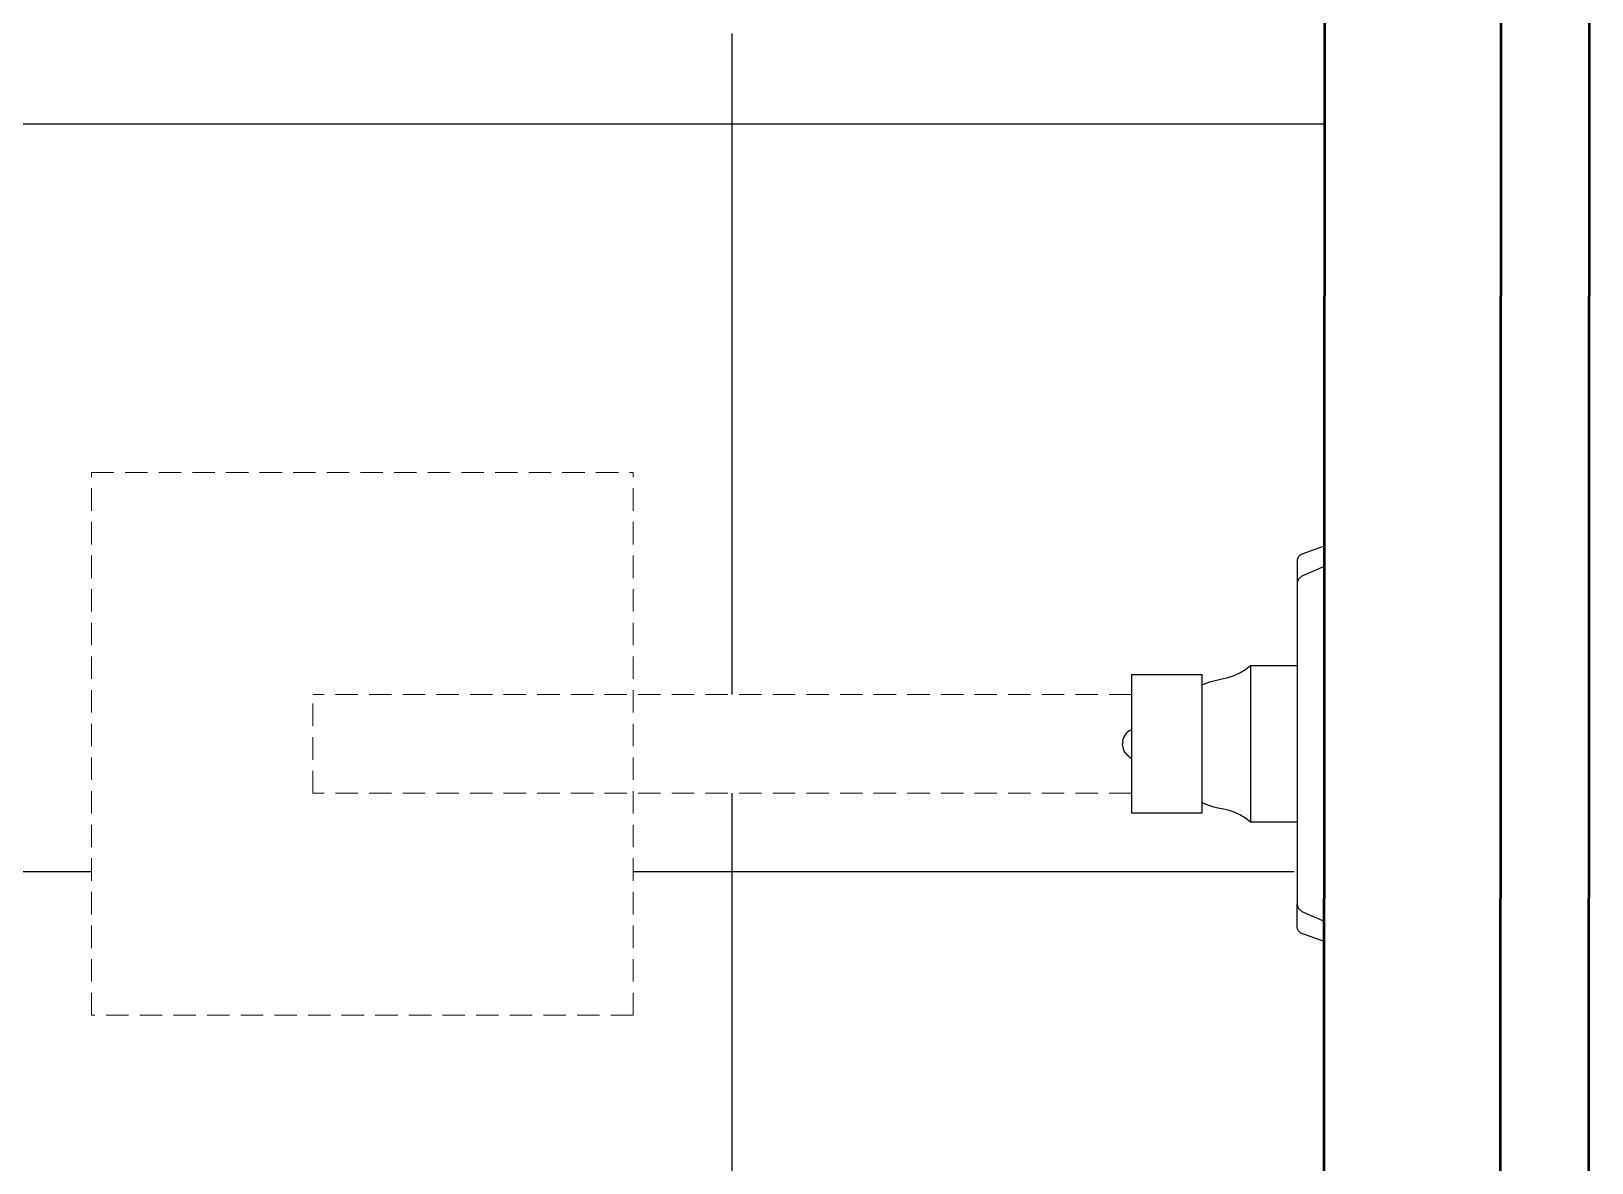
# Model space of a CAD drawing. Header units: centimetres. Extents: x -48696 to 156237, y -5617 to 29024.
# Drawn here: x -13185.6 to -13097.2, y 14989 to 15053.1 of the extents above; entities that cross this region are included whole.
import ezdxf

# ---------------------------------------------------------------- set-up
doc = ezdxf.new("R2010")
doc.units = ezdxf.units.CM
doc.linetypes.add('HIDDEN', pattern=[9.525, 6.35, -3.175])
doc.layers.add('Hachuria - Moveis', color=1, linetype='Continuous')
doc.layers.add('Piso', color=55, linetype='Continuous')
doc.layers.add('Parede Baixa', color=5, linetype='Continuous', lineweight=50)
doc.layers.add('Projeção Janela', color=15, linetype='HIDDEN', lineweight=9)

msp = doc.modelspace()

# ---------------------------------------------------------------- hatches: boundary and pattern name
at = {"layer": 'Piso'}
h = msp.add_hatch(dxfattribs=at)
h.set_pattern_fill('ANSI37', color=256, scale=13.333333, angle=45)
h.set_pattern_definition([(90, (5480.73, -3367.213), (-42.33333, 2e-14), []), (180, (5480.73, -3367.213), (-2e-14, -42.33333), [])])
h.paths.add_polyline_path([(-13182.20079, 15028.07166), (-13151.51891, 15028.07166), (-13151.51891, 15015.49999), (-13123.29258, 15015.49999), (-13123.29258, 15016.62699), (-13119.28277, 15016.62699), (-13116.50533, 15017.16517), (-13116.54502, 15017.1353), (-13113.9136, 15017.1353), (-13113.9136, 15023.72413), (-13112.3726, 15023.89999), (-13112.3492, 15052.90382), (-13272.37829, 15052.99711), (-13272.42495, 14972.99705), (-13112.39568, 14973.12617), (-13112.37913, 15001.50033), (-13113.81155, 15001.57455), (-13114.2947, 15001.88088), (-13113.9136, 15008.26468), (-13116.54502, 15008.26468), (-13119.28277, 15008.77299), (-13123.29258, 15008.77299), (-13123.29258, 15009.89999), (-13151.51891, 15009.89999), (-13151.51891, 14997.32832), (-13182.20079, 14997.32832)])

# ---------------------------------------------------------------- linework, layer by layer
at = {"layer": 'Hachuria - Moveis'}
for p, q in [((-13113.83569, 15023.28367), (-13113.87796, 15023.20947)), ((-13113.7806, 15023.34886), (-13113.83569, 15023.28367)), ((-13113.71645, 15023.4006), (-13113.7806, 15023.34886)), ((-13113.6476, 15023.43536), (-13113.71645, 15023.4006)), ((-13112.3726, 15023.89999), (-13113.6476, 15023.43536)), ((-13112.3726, 15001.49999), (-13112.3726, 15023.89999)), ((-13113.90454, 15023.13132), (-13113.9136, 15023.05454)), ((-13113.9136, 15023.05454), (-13113.9136, 15021.75221)), ((-13113.87796, 15023.20947), (-13113.90454, 15023.13132)), ((-13112.3726, 15022.74072), (-13113.6476, 15022.19747)), ((-13113.90454, 15021.84198), (-13113.9136, 15021.75221)), ((-13113.9136, 15021.75221), (-13113.9136, 15017.1353)), ((-13113.87796, 15021.93335), (-13113.90454, 15021.84198)), ((-13113.83569, 15022.02011), (-13113.87796, 15021.93335)), ((-13113.6476, 15022.19747), (-13113.83569, 15022.02011)), ((-13116.83872, 15016.91424), (-13116.54502, 15017.1353)), ((-13116.54502, 15017.1353), (-13113.9136, 15017.1353)), ((-13116.54502, 15017.1353), (-13116.54502, 15008.26468)), ((-13113.9136, 15017.1353), (-13113.9136, 15008.26468)), ((-13123.29258, 15016.62699), (-13119.28277, 15016.62699)), ((-13123.29258, 15016.62699), (-13123.29258, 15013.51061)), ((-13119.28277, 15016.04144), (-13119.28277, 15016.62699)), ((-13119.06815, 15016.13093), (-13118.85015, 15016.20931)), ((-13118.85015, 15016.20931), (-13118.62879, 15016.27666)), ((-13118.62879, 15016.27666), (-13118.40408, 15016.33298)), ((-13118.40408, 15016.33298), (-13118.17599, 15016.37818)), ((-13118.17599, 15016.37818), (-13117.81752, 15016.45986)), ((-13117.81752, 15016.45986), (-13117.47526, 15016.57706)), ((-13117.47526, 15016.57706), (-13117.14901, 15016.72852)), ((-13117.14901, 15016.72852), (-13116.83872, 15016.91424)), ((-13119.28277, 15016.04144), (-13119.06815, 15016.13093)), ((-13119.28277, 15009.35854), (-13119.28277, 15016.04144)), ((-13123.79272, 15012.8409), (-13123.80381, 15012.69999)), ((-13123.79272, 15012.55908), (-13123.80381, 15012.69999)), ((-13123.79272, 15012.8409), (-13123.75973, 15012.97834)), ((-13123.70564, 15013.10892), (-13123.75973, 15012.97834)), ((-13123.63178, 15013.22944), (-13123.70564, 15013.10892)), ((-13123.63178, 15013.22944), (-13123.53999, 15013.33692)), ((-13123.43251, 15013.42871), (-13123.53999, 15013.33692)), ((-13123.43251, 15013.42871), (-13123.31199, 15013.50256)), ((-13123.29258, 15013.51061), (-13123.31199, 15013.50256)), ((-13123.29258, 15013.51061), (-13123.29258, 15011.88938)), ((-13123.79272, 15012.55908), (-13123.75973, 15012.42164)), ((-13123.75973, 15012.42164), (-13123.70564, 15012.29106)), ((-13123.63178, 15012.17054), (-13123.70564, 15012.29106)), ((-13123.63178, 15012.17054), (-13123.53999, 15012.06307)), ((-13123.43251, 15011.97127), (-13123.53999, 15012.06307)), ((-13123.43251, 15011.97127), (-13123.31199, 15011.89742)), ((-13123.31199, 15011.89742), (-13123.29258, 15011.88938)), ((-13123.29258, 15011.88938), (-13123.29258, 15008.77299)), ((-13119.06815, 15009.26905), (-13119.28277, 15009.35854)), ((-13119.28277, 15008.77299), (-13119.28277, 15009.35854)), ((-13118.85015, 15009.19067), (-13119.06815, 15009.26905)), ((-13118.62879, 15009.12332), (-13118.85015, 15009.19067)), ((-13119.28277, 15008.77299), (-13123.29258, 15008.77299)), ((-13118.40408, 15009.067), (-13118.62879, 15009.12332)), ((-13118.17599, 15009.0218), (-13118.40408, 15009.067)), ((-13117.81757, 15008.94014), (-13118.17599, 15009.0218)), ((-13117.47544, 15008.823), (-13117.81757, 15008.94014)), ((-13117.14919, 15008.67213), (-13117.47544, 15008.823)), ((-13116.83877, 15008.48577), (-13117.14919, 15008.67213)), ((-13116.54502, 15008.26468), (-13116.83877, 15008.48577)), ((-13113.9136, 15008.26468), (-13116.54502, 15008.26468)), ((-13113.9136, 15008.26468), (-13113.9136, 15003.64778)), ((-13113.9136, 15003.64778), (-13113.90454, 15003.55801)), ((-13113.9136, 15002.34544), (-13113.9136, 15003.64778)), ((-13113.90454, 15003.55801), (-13113.87796, 15003.46663)), ((-13113.87796, 15003.46663), (-13113.83569, 15003.37988)), ((-13113.83569, 15003.37988), (-13113.6476, 15003.20252)), ((-13113.6476, 15003.20252), (-13112.37846, 15002.66176)), ((-13113.90454, 15002.26867), (-13113.9136, 15002.34544)), ((-13113.87796, 15002.19051), (-13113.90454, 15002.26867)), ((-13113.83569, 15002.11632), (-13113.87796, 15002.19051)), ((-13113.7806, 15002.05112), (-13113.83569, 15002.11632)), ((-13113.71645, 15001.99939), (-13113.7806, 15002.05112)), ((-13113.6476, 15001.96462), (-13113.71645, 15001.99939)), ((-13112.3726, 15001.49999), (-13113.6476, 15001.96462))]:
    msp.add_line(p, q, dxfattribs=at)
at = {"layer": 'Parede Baixa'}
for p, q in [((-13112.49497, 14802.90382), (-13112.22362, 15268.13062)), ((-13102.78914, 14298.52509), (-13102.22362, 15268.12771)), ((-13097.78914, 14298.52612), (-13097.22362, 15268.12626))]:
    msp.add_line(p, q, dxfattribs=at)
at = {"layer": 'Projeção Janela', "linetype": 'HIDDEN', "ltscale": 0.2}
for p, q in [((-13182.20079, 15028.07166), (-13151.51891, 15028.07166)), ((-13182.20079, 14997.32832), (-13182.20079, 15028.07166)), ((-13151.51891, 14997.32832), (-13151.51891, 15028.07166)), ((-13169.65985, 15009.89999), (-13169.65985, 15015.49999)), ((-13123.29258, 15015.49999), (-13169.65985, 15015.49999)), ((-13123.29258, 15009.89999), (-13169.65985, 15009.89999)), ((-13151.51891, 14997.32832), (-13182.20079, 14997.32832))]:
    msp.add_line(p, q, dxfattribs=at)

doc.saveas('drawing.dxf')
